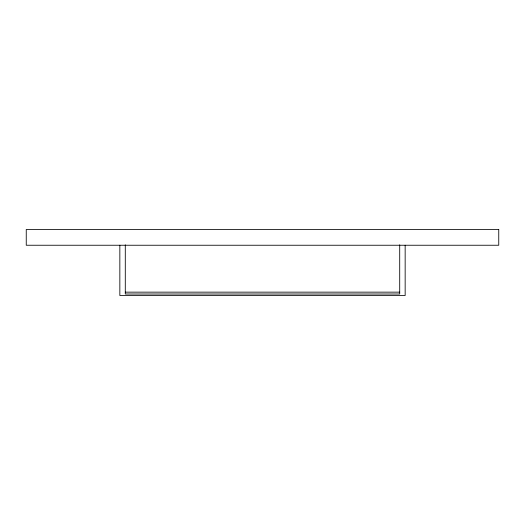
<?xml version="1.0" encoding="UTF-8"?>
<svg xmlns="http://www.w3.org/2000/svg" width="525" height="525" viewBox="0 0 525 525"><rect width="100%" height="100%" fill="white"/><g stroke="black" fill="none" stroke-linecap="round" stroke-linejoin="round"><path stroke-width="0.79" d="M125.291 292.149L399.709 292.149M405.156 245.241L405.156 295.509L119.844 295.509L119.844 245.241M399.709 244.84L399.709 294.013L125.291 294.013L125.291 244.84M498.75 229.491L26.25 229.491L26.25 245.241L498.75 245.241L498.75 229.491"/></g></svg>
